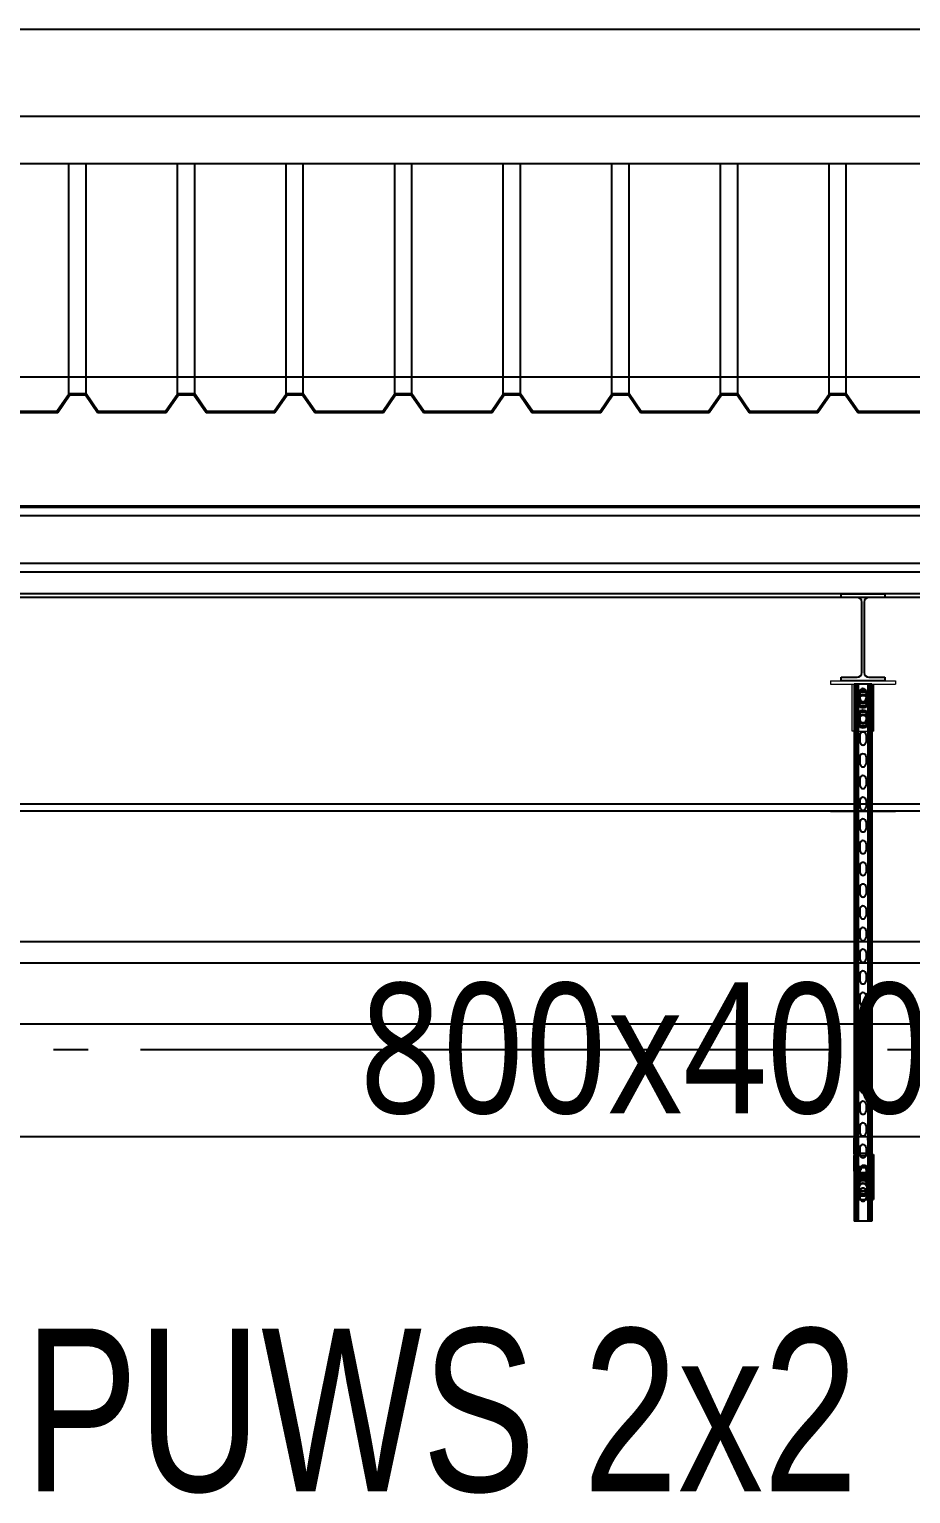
# Model space of a CAD drawing. Header units: millimetres. Extents: x 0 to 268175, y 0 to 74250.
# Drawn here: x 51766 to 53795, y 51677 to 55048 of the extents above; entities that cross this region are included whole.
import ezdxf
from ezdxf.enums import TextEntityAlignment as Align

# ---------------------------------------------------------------- set-up
doc = ezdxf.new("R2010")
doc.units = ezdxf.units.MM
doc.header["$LTSCALE"] = 200
for name, pattern in [('CEN-GAUN', [32.2, 30, -1, 0.2, -1]), ('CEN6', [12, 10, -0.75, 0.5, -0.75]), ('phl_thick', [0])]:
    doc.linetypes.add(name, pattern=pattern)
for name, color, linetype in [('1 CEN', 15, 'CEN-GAUN'), ('1 OA', 4, 'Continuous'), ('@@P3_P4 환상망 SUPPORT', 143, 'Continuous'), ('BA', 9, 'Continuous'), ('PIPE RACK', 6, 'Continuous')]:
    doc.layers.add(name, color=color, linetype=linetype)
doc.styles.add('SUNJIN', font='malgun.ttf')
doc.styles.add('돋움체', font='gulim.ttc')

# ---------------------------------------------------------------- blocks, each defined once
blk = doc.blocks.new('*U4266')
at = {"layer": '@@P3_P4 환상망 SUPPORT', "linetype": 'phl_thick'}
for p, q in [((-20.5, 0), (-20.5, 1236)), ((-15.6, 0), (-15.6, 1236)), ((-15.1, 0), (-15.1, 1236)), ((-11, 0), (-11, 1236)), ((11, 0), (11, 1236)), ((15.1, 0), (15.1, 1236)), ((15.6, 0), (15.6, 1236)), ((20.5, 0), (20.5, 1236)), ((-7, 1167), (-7, 1183)), ((7, 1167), (7, 1183)), ((-7, 1117), (-7, 1133)), ((7, 1117), (7, 1133)), ((-7, 1067), (-7, 1083)), ((7, 1067), (7, 1083)), ((-7, 1017), (-7, 1033)), ((7, 1017), (7, 1033)), ((-7, 967), (-7, 983)), ((7, 967), (7, 983)), ((-7, 917), (-7, 933)), ((7, 917), (7, 933)), ((-7, 867), (-7, 883)), ((7, 867), (7, 883)), ((-7, 817), (-7, 833)), ((7, 817), (7, 833)), ((-7, 767), (-7, 783)), ((7, 767), (7, 783)), ((-7, 717), (-7, 733)), ((7, 717), (7, 733)), ((-7, 667), (-7, 683)), ((7, 667), (7, 683)), ((-7, 617), (-7, 633)), ((7, 617), (7, 633)), ((-7, 567), (-7, 583)), ((7, 567), (7, 583)), ((-7, 517), (-7, 533)), ((7, 517), (7, 533)), ((-7, 467), (-7, 483)), ((7, 467), (7, 483)), ((-7, 417), (-7, 433)), ((7, 417), (7, 433)), ((-7, 367), (-7, 383)), ((7, 367), (7, 383)), ((-7, 317), (-7, 333)), ((7, 317), (7, 333)), ((-7, 267), (-7, 283)), ((7, 267), (7, 283)), ((-7, 217), (-7, 233)), ((7, 217), (7, 233)), ((-7, 167), (-7, 183)), ((7, 167), (7, 183)), ((-7, 117), (-7, 133)), ((7, 117), (7, 133)), ((-7, 67), (-7, 83)), ((7, 67), (7, 83)), ((-7, 17), (-7, 33)), ((7, 17), (7, 33))]:
    blk.add_line(p, q, dxfattribs=at)
at = {"layer": '@@P3_P4 환상망 SUPPORT', "linetype": 'Continuous'}
for p, q in [((-20.5, 1236), (20.5, 1236)), ((-20.5, 0), (20.5, 0))]:
    blk.add_line(p, q, dxfattribs=at)
at = {"layer": '@@P3_P4 환상망 SUPPORT', "linetype": 'phl_thick'}
for centre, start, end in [((0, 1183), 0.0003, 180.0003), ((0, 1167), 180.0003, 0.0003), ((0, 1133), 0.0003, 180.0003), ((0, 1117), 180.0003, 0.0003), ((0, 1083), 0.0003, 180.0003), ((0, 1067), 180.0003, 0.0003), ((0, 1033), 0.0003, 180.0003), ((0, 1017), 180.0003, 0.0003), ((0, 983), 0.0003, 180.0003), ((0, 967), 180.0003, 0.0003), ((0, 933), 0.0003, 180.0003), ((0, 917), 180.0003, 0.0003), ((0, 883), 0.0003, 180.0003), ((0, 867), 180.0003, 0.0003), ((0, 833), 0.0003, 180.0003), ((0, 817), 180.0003, 0.0003), ((0, 783), 0.0003, 180.0003), ((0, 767), 180.0003, 0.0003), ((0, 733), 0.0003, 180.0003), ((0, 717), 180.0003, 0.0003), ((0, 683), 0.0003, 180.0003), ((0, 667), 180.0003, 0.0003), ((0, 633), 0.0003, 180.0003), ((0, 617), 180.0003, 0.0003), ((0, 583), 0.0003, 180.0003), ((0, 567), 180.0003, 0.0003), ((0, 533), 0.0003, 180.0003), ((0, 517), 180.0003, 0.0003), ((0, 483), 0.0003, 180.0003), ((0, 467), 180.0003, 0.0003), ((0, 433), 0.0003, 180.0003), ((0, 417), 180.0003, 0.0003), ((0, 383), 0.0003, 180.0003), ((0, 367), 180.0003, 0.0003), ((0, 333), 0.0003, 180.0003), ((0, 317), 180.0003, 0.0003), ((0, 283), 0.0003, 180.0003), ((0, 267), 180.0003, 0.0003), ((0, 233), 0.0003, 180.0003), ((0, 217), 180.0003, 0.0003), ((0, 183), 0.0003, 180.0003), ((0, 167), 180.0003, 0.0003), ((0, 133), 0.0003, 180.0003), ((0, 117), 180.0003, 0.0003), ((0, 83), 0.0003, 180.0003), ((0, 67), 180.0003, 0.0003), ((0, 33), 0.0003, 180.0003), ((0, 17), 180.0003, 0.0003)]:
    blk.add_arc(centre, 7, start, end, dxfattribs=at)
blk = doc.blocks.new('A$C1199bcb0')
at = {"layer": '@@P3_P4 환상망 SUPPORT', "color": 2, "linetype": 'phl_thick'}
for p, q in [((-18, 6), (-17.99649, 6.117777)), ((-18, -6), (-18, 6)), ((-17.99649, 6.117777), (-17.986084, 6.235472)), ((-17.986084, 6.235472), (-17.968693, 6.352408)), ((-17.968693, 6.352408), (-17.944448, 6.467915)), ((-17.944448, 6.467915), (-17.913618, 6.581325)), ((-17.913618, 6.581325), (-17.876478, 6.691977)), ((-17.876478, 6.691977), (-17.832987, 6.800099)), ((-17.832987, 6.800099), (-17.782843, 6.90625)), ((-17.782843, 6.90625), (-17.726339, 7.009788)), ((-17.726339, 7.009788), (-17.663683, 7.110023)), ((-17.663683, 7.110023), (-17.595186, 7.206336)), ((-17.595186, 7.206336), (-17.521322, 7.298238)), ((-17.521322, 7.298238), (-17.442581, 7.385253)), ((-17.442581, 7.385253), (-17.359451, 7.466933)), ((-17.359451, 7.466933), (-17.272411, 7.54299)), ((-17.272411, 7.54299), (-17.182116, 7.613221)), ((-17.182116, 7.613221), (-17.089214, 7.677382)), ((-17.089214, 7.677382), (-16.99437, 7.735268)), ((-16.99437, 7.735268), (-16.898317, 7.78686)), ((-16.898317, 7.78686), (-16.801819, 7.832213)), ((-16.801819, 7.832213), (-16.705605, 7.871396)), ((-16.705605, 7.871396), (-16.608332, 7.905217)), ((-16.608332, 7.905217), (-16.509245, 7.934047)), ((-16.509245, 7.934047), (-16.408728, 7.957771)), ((-16.408728, 7.957771), (-16.307163, 7.976272)), ((-16.307163, 7.976272), (-16.204935, 7.989459)), ((-16.204935, 7.989459), (-16.102423, 7.997347)), ((-16.102423, 7.997347), (-16, 8)), ((-16, 8), (-14.439052, 8)), ((-14.439049, 8.000031), (-14.231407, 8.004602)), ((-14.231407, 8.004602), (-14.024026, 8.018427)), ((-14.024026, 8.018427), (-13.817566, 8.041426)), ((-13.817566, 8.041426), (-13.612699, 8.073442)), ((-13.612699, 8.073442), (-13.410096, 8.114311)), ((-13.410096, 8.114311), (-13.208317, 8.164452)), ((-13.208317, 8.164452), (-13.002339, 8.225616)), ((-13.002339, 8.225616), (-12.793396, 8.298335)), ((-12.793396, 8.298335), (-12.583125, 8.383024)), ((-12.583125, 8.383024), (-12.373108, 8.479752)), ((-12.373108, 8.479752), (-12.202334, 8.568009)), ((-12.202334, 8.568009), (-12.032001, 8.66519)), ((-12.032001, 8.66519), (-11.862731, 8.771353)), ((-11.862731, 8.771353), (-11.69539, 8.886751)), ((-11.69539, 8.886751), (-11.530483, 9.011345)), ((-11.530483, 9.011345), (-11.36902, 9.14507)), ((-11.36902, 9.14507), (-11.212824, 9.286802)), ((-11.212824, 9.286802), (-11.06258, 9.43597)), ((-11.06258, 9.43597), (-10.918729, 9.592018)), ((-10.918729, 9.592018), (-10.782094, 9.754732)), ((-10.782094, 9.754732), (-10.652928, 9.923378)), ((-10.652928, 9.923378), (-10.532238, 10.096755)), ((-10.532238, 10.096755), (-10.420465, 10.273729)), ((-10.420465, 10.273729), (-10.317712, 10.453605)), ((-10.317712, 10.453605), (-10.224151, 10.635519)), ((-10.224151, 10.635519), (-10.14017, 10.817799)), ((-10.14017, 10.817799), (-10.065554, 10.999621)), ((-10.065554, 10.999621), (-10, 11.18034)), ((-10, 11.18034), (-7.5, 18.540497)), ((-8.5, -4.129467), (-8.5, 4.129467)), ((-7.862192, 17.474161), (-8, 17.5)), ((-8, 17.068443), (-8, 17.5)), ((-7.826223, 5.296482), (-7.478477, 5.497254)), ((-7.478477, 5.497254), (-7.13805, 5.6938)), ((-7.13805, 5.6938), (-6.803941, 5.886698)), ((-6.803941, 5.886698), (-6.475198, 6.076497)), ((-6.475198, 6.076497), (-6.150906, 6.263728)), ((-6.150906, 6.263728), (-5.830178, 6.4489)), ((-5.830178, 6.4489), (-5.512148, 6.632514)), ((-5.512148, 6.632514), (-4.880781, 6.997035)), ((-4.880781, 6.997035), (-4.565745, 7.17892)), ((-4.565745, 7.17892), (-4.25, 7.361216)), ((-4.25, 7.361216), (-3.934255, 7.543511)), ((-3.934255, 7.543511), (-3.619219, 7.725397)), ((-3.619219, 7.725397), (-3.304035, 7.907369)), ((-3.304035, 7.907369), (-2.987851, 8.089918)), ((-2.987851, 8.089918), (-2.669822, 8.273532)), ((-2.669822, 8.273532), (-2.349094, 8.458704)), ((-2.349094, 8.458704), (-2.024802, 8.645934)), ((-2.024802, 8.645934), (-1.696059, 8.835734)), ((-1.696059, 8.835734), (-1.361951, 9.028632)), ((-1.361951, 9.028632), (-1.021523, 9.225178)), ((-1.021523, 9.225178), (-0.673776, 9.425949)), ((1.09777, 9.181157), (0.673776, 9.425949)), ((1.511166, 8.942483), (1.09777, 9.181157)), ((1.91576, 8.70889), (1.511166, 8.942483)), ((2.313254, 8.479397), (1.91576, 8.70889)), ((2.705276, 8.253062), (2.313254, 8.479397)), ((3.093409, 8.028974), (2.705276, 8.253062)), ((3.479206, 7.806234), (3.093409, 8.028974)), ((3.864216, 7.583949), (3.479206, 7.806234)), ((4.597267, 7.160721), (3.864216, 7.583949)), ((4.943779, 6.960663), (4.597267, 7.160721)), ((5.290677, 6.760381), (4.943779, 6.960663)), ((5.639091, 6.559224), (5.290677, 6.760381)), ((5.990151, 6.356539), (5.639091, 6.559224)), ((6.344997, 6.151669), (5.990151, 6.356539)), ((6.704797, 5.943938), (6.344997, 6.151669)), ((7.444122, 5.517089), (6.704797, 5.943938)), ((7.826223, 5.296482), (7.444122, 5.517089)), ((10, 11.18034), (7.5, 18.540497)), ((8.5, -4.129467), (8.5, 4.129467)), ((10.0619, 11.00917), (10, 11.18034)), ((10.131785, 10.837331), (10.0619, 11.00917)), ((10.20982, 10.665387), (10.131785, 10.837331)), ((10.296167, 10.493907), (10.20982, 10.665387)), ((10.390993, 10.323456), (10.296167, 10.493907)), ((10.494428, 10.154656), (10.390993, 10.323456)), ((10.605843, 9.989169), (10.494428, 10.154656)), ((10.724691, 9.827928), (10.605843, 9.989169)), ((10.850639, 9.671434), (10.724691, 9.827928)), ((10.983347, 9.520192), (10.850639, 9.671434)), ((11.122479, 9.374703), (10.983347, 9.520192)), ((11.26755, 9.235579), (11.122479, 9.374703)), ((11.417344, 9.103769), (11.26755, 9.235579)), ((11.571177, 8.979536), (11.417344, 9.103769)), ((11.728471, 8.863041), (11.571177, 8.979536)), ((11.888385, 8.754602), (11.728471, 8.863041)), ((12.049542, 8.654679), (11.888385, 8.754602)), ((12.211309, 8.563124), (12.049542, 8.654679)), ((12.373108, 8.479752), (12.211309, 8.563124)), ((12.583125, 8.383024), (12.373118, 8.4798)), ((12.793396, 8.298335), (12.583125, 8.383024)), ((13.002339, 8.225616), (12.793396, 8.298335)), ((13.208317, 8.164452), (13.002339, 8.225616)), ((13.410096, 8.114311), (13.208317, 8.164452)), ((13.612699, 8.073442), (13.410096, 8.114311)), ((13.817566, 8.041426), (13.612699, 8.073442)), ((14.024026, 8.018427), (13.817566, 8.041426)), ((14.231407, 8.004602), (14.024026, 8.018427)), ((14.439052, 8), (14.231407, 8.004602)), ((14.439052, 8), (14.690674, 8)), ((14.690674, 8), (14.945595, 8)), ((14.945595, 8), (15.203898, 8)), ((15.203898, 8), (15.465673, 8)), ((15.465673, 8), (15.731009, 8)), ((15.731009, 8), (16, 8)), ((16.102423, 7.997347), (16, 8)), ((16.204935, 7.989459), (16.102423, 7.997347)), ((16.307163, 7.976272), (16.204935, 7.989459)), ((16.408728, 7.957771), (16.307163, 7.976272)), ((16.509245, 7.934047), (16.408728, 7.957771)), ((16.608332, 7.905217), (16.509245, 7.934047)), ((16.705605, 7.871395), (16.608332, 7.905217)), ((16.801819, 7.832213), (16.705605, 7.871395)), ((16.898317, 7.78686), (16.801819, 7.832213)), ((16.99437, 7.735268), (16.898317, 7.78686)), ((17.089214, 7.677382), (16.99437, 7.735268)), ((17.182116, 7.613221), (17.089214, 7.677382)), ((17.272411, 7.54299), (17.182116, 7.613221)), ((17.359451, 7.466933), (17.272411, 7.54299)), ((17.442581, 7.385253), (17.359451, 7.466933)), ((17.521322, 7.298238), (17.442581, 7.385253)), ((17.595186, 7.206336), (17.521322, 7.298238)), ((17.663683, 7.110023), (17.595186, 7.206336)), ((17.726339, 7.009788), (17.663683, 7.110023)), ((17.782843, 6.90625), (17.726339, 7.009788)), ((17.832987, 6.800099), (17.782843, 6.90625)), ((17.876478, 6.691977), (17.832987, 6.800099)), ((17.913618, 6.581325), (17.876478, 6.691977)), ((17.944448, 6.467915), (17.913618, 6.581325)), ((17.968693, 6.352408), (17.944448, 6.467915)), ((17.986084, 6.235472), (17.968693, 6.352408)), ((17.99649, 6.117777), (17.986084, 6.235472)), ((18, 6), (17.99649, 6.117777)), ((18, -6), (18, 6)), ((-17.99649, -6.117777), (-18, -6)), ((-17.986084, -6.235472), (-17.99649, -6.117777)), ((-17.968693, -6.352408), (-17.986084, -6.235472)), ((-17.944448, -6.467915), (-17.968693, -6.352408)), ((-17.913618, -6.581325), (-17.944448, -6.467915)), ((-17.876478, -6.691977), (-17.913618, -6.581325)), ((-17.832987, -6.800099), (-17.876478, -6.691977)), ((-17.782843, -6.90625), (-17.832987, -6.800099)), ((-17.726339, -7.009788), (-17.782843, -6.90625)), ((-17.663683, -7.110023), (-17.726339, -7.009788)), ((-17.595186, -7.206336), (-17.663683, -7.110023)), ((-17.521322, -7.298238), (-17.595186, -7.206336)), ((-17.442581, -7.385253), (-17.521322, -7.298238)), ((-17.359451, -7.466933), (-17.442581, -7.385253)), ((-17.272411, -7.54299), (-17.359451, -7.466933)), ((-17.182116, -7.613221), (-17.272411, -7.54299)), ((-17.089214, -7.677382), (-17.182116, -7.613221)), ((-16.99437, -7.735268), (-17.089214, -7.677382)), ((-16.898317, -7.78686), (-16.99437, -7.735268)), ((-16.801819, -7.832213), (-16.898317, -7.78686)), ((-16.705605, -7.871395), (-16.801819, -7.832213)), ((-16.608332, -7.905217), (-16.705605, -7.871395)), ((-16.509245, -7.934047), (-16.608332, -7.905217)), ((-16.408728, -7.957771), (-16.509245, -7.934047)), ((-16.307163, -7.976272), (-16.408728, -7.957771)), ((-16.204935, -7.989459), (-16.307163, -7.976272)), ((-16.102423, -7.997347), (-16.204935, -7.989459)), ((-16, -8), (-16.102423, -7.997347)), ((-16, -8), (-14.439052, -8)), ((-14.231407, -8.004602), (-14.439052, -8)), ((-14.024026, -8.018427), (-14.231407, -8.004602)), ((-13.817566, -8.041426), (-14.024026, -8.018427)), ((-13.612699, -8.073442), (-13.817566, -8.041426)), ((-13.410096, -8.114311), (-13.612699, -8.073442)), ((-13.208317, -8.164452), (-13.410096, -8.114311)), ((-13.002339, -8.225616), (-13.208317, -8.164452)), ((-12.793396, -8.298335), (-13.002339, -8.225616)), ((-12.583125, -8.383024), (-12.793396, -8.298335)), ((-12.373118, -8.4798), (-12.583125, -8.383024)), ((-12.202317, -8.567993), (-12.373108, -8.479752)), ((-12.031596, -8.665364), (-12.202317, -8.567993)), ((-11.861625, -8.77208), (-12.031596, -8.665364)), ((-11.693248, -8.888251), (-11.861625, -8.77208)), ((-11.528074, -9.013275), (-11.693248, -8.888251)), ((-11.366937, -9.146872), (-11.528074, -9.013275)), ((-11.210513, -9.288848), (-11.366937, -9.146872)), ((-11.059873, -9.438622), (-11.210513, -9.288848)), ((-10.916073, -9.595039), (-11.059873, -9.438622)), ((-10.779813, -9.757758), (-10.916073, -9.595039)), ((-10.651197, -9.925931), (-10.779813, -9.757758)), ((-10.530719, -10.099052), (-10.651197, -9.925931)), ((-10.41886, -10.276366), (-10.530719, -10.099052)), ((-10.316502, -10.45592), (-10.41886, -10.276366)), ((-10.223629, -10.63676), (-10.316502, -10.45592)), ((-10.140051, -10.81822), (-10.223629, -10.63676)), ((-10.065572, -10.999636), (-10.140051, -10.81822)), ((-10, -11.18034), (-10.065572, -10.999636)), ((-7.5, -18.540497), (-10, -11.18034)), ((-7.444122, -5.517089), (-7.826223, -5.296482)), ((-6.704797, -5.943938), (-7.444122, -5.517089)), ((-6.344997, -6.151669), (-6.704797, -5.943938)), ((-5.990151, -6.356539), (-6.344997, -6.151669)), ((-5.639091, -6.559224), (-5.990151, -6.356539)), ((-5.290677, -6.760381), (-5.639091, -6.559224)), ((-4.943779, -6.960663), (-5.290677, -6.760381)), ((-4.597267, -7.160721), (-4.943779, -6.960663)), ((-4.25, -7.361216), (-4.597267, -7.160721)), ((-3.864216, -7.583949), (-4.25, -7.361216)), ((-3.479206, -7.806234), (-3.864216, -7.583949)), ((-3.093409, -8.028974), (-3.479206, -7.806234)), ((-2.705276, -8.253062), (-3.093409, -8.028974)), ((-2.313254, -8.479397), (-2.705276, -8.253062)), ((-1.91576, -8.70889), (-2.313254, -8.479397)), ((-1.511166, -8.942483), (-1.91576, -8.70889)), ((-1.09777, -9.181157), (-1.511166, -8.942483)), ((-0.673776, -9.425949), (-1.09777, -9.181157)), ((0.673776, -9.425949), (1.09777, -9.181157)), ((1.09777, -9.181157), (1.511166, -8.942483)), ((1.511166, -8.942483), (1.91576, -8.70889)), ((1.91576, -8.70889), (2.313254, -8.479397)), ((2.313254, -8.479397), (2.705276, -8.253062)), ((2.705276, -8.253062), (3.093409, -8.028974)), ((3.093409, -8.028974), (3.479206, -7.806234)), ((3.479206, -7.806234), (3.864216, -7.583949)), ((3.864216, -7.583949), (4.25, -7.361216)), ((4.25, -7.361216), (4.597267, -7.160721)), ((4.597267, -7.160721), (4.943779, -6.960663)), ((4.943779, -6.960663), (5.290677, -6.760381)), ((5.290677, -6.760381), (5.639091, -6.559224)), ((5.639091, -6.559224), (5.990151, -6.356539)), ((5.990151, -6.356539), (6.344997, -6.151669)), ((6.344997, -6.151669), (6.704797, -5.943938)), ((6.704797, -5.943938), (7.070754, -5.732653)), ((7.070754, -5.732653), (7.444122, -5.517089)), ((7.444122, -5.517089), (7.826223, -5.296482)), ((7.5, -18.540497), (10, -11.18034)), ((8, -17.5), (7.862205, -17.474163)), ((8, -17.5), (8, -17.068485)), ((10, -11.18034), (10.079742, -10.963325)), ((10.079742, -10.963325), (10.172623, -10.744906)), ((10.172623, -10.744906), (10.279159, -10.526212)), ((10.279159, -10.526212), (10.399189, -10.309495)), ((10.399189, -10.309495), (10.532238, -10.096755)), ((10.532238, -10.096755), (10.678125, -9.889198)), ((10.678125, -9.889198), (10.835908, -9.688932)), ((10.835908, -9.688932), (11.004268, -9.497615)), ((11.004268, -9.497615), (11.182281, -9.316057)), ((11.182281, -9.316057), (11.36902, -9.14507)), ((11.36902, -9.14507), (11.563231, -8.985682)), ((11.563231, -8.985682), (11.762086, -8.839511)), ((11.762086, -8.839511), (11.96414, -8.706587)), ((11.96414, -8.706587), (12.168209, -8.586729)), ((12.168209, -8.586729), (12.373108, -8.479752)), ((12.373108, -8.479752), (12.583125, -8.383024)), ((12.583125, -8.383024), (12.793396, -8.298335)), ((12.793396, -8.298335), (13.002339, -8.225616)), ((13.002339, -8.225616), (13.208317, -8.164452)), ((13.208317, -8.164452), (13.410096, -8.114311)), ((13.410096, -8.114311), (13.612699, -8.073442)), ((13.612699, -8.073442), (13.817566, -8.041426)), ((13.817566, -8.041426), (14.024026, -8.018427)), ((14.024026, -8.018427), (14.231407, -8.004602)), ((14.231407, -8.004602), (14.439052, -8)), ((14.439052, -8), (14.690674, -8)), ((14.690674, -8), (14.945595, -8)), ((14.945595, -8), (15.203898, -8)), ((15.203898, -8), (15.465673, -8)), ((15.465673, -8), (15.731009, -8)), ((15.731009, -8), (16, -8)), ((16, -8), (16.102423, -7.997347)), ((16.102423, -7.997347), (16.204935, -7.989459)), ((16.204935, -7.989459), (16.307163, -7.976272)), ((16.307163, -7.976272), (16.408728, -7.957771)), ((16.408728, -7.957771), (16.509245, -7.934047)), ((16.509245, -7.934047), (16.608332, -7.905217)), ((16.608332, -7.905217), (16.705605, -7.871396)), ((16.705605, -7.871396), (16.801819, -7.832213)), ((16.801819, -7.832213), (16.898317, -7.78686)), ((16.898317, -7.78686), (16.99437, -7.735268)), ((16.99437, -7.735268), (17.089214, -7.677382)), ((17.089214, -7.677382), (17.182116, -7.613221)), ((17.182116, -7.613221), (17.272411, -7.54299)), ((17.272411, -7.54299), (17.359451, -7.466933)), ((17.359451, -7.466933), (17.442581, -7.385253)), ((17.442581, -7.385253), (17.521322, -7.298238)), ((17.521322, -7.298238), (17.595186, -7.206336)), ((17.595186, -7.206336), (17.663683, -7.110023)), ((17.663683, -7.110023), (17.726339, -7.009788)), ((17.726339, -7.009788), (17.782843, -6.90625)), ((17.782843, -6.90625), (17.832987, -6.800099)), ((17.832987, -6.800099), (17.876478, -6.691977)), ((17.876478, -6.691977), (17.913618, -6.581325)), ((17.913618, -6.581325), (17.944448, -6.467915)), ((17.944448, -6.467915), (17.968693, -6.352408)), ((17.968693, -6.352408), (17.986084, -6.235472)), ((17.986084, -6.235472), (17.99649, -6.117777)), ((17.99649, -6.117777), (18, -6))]:
    blk.add_line(p, q, dxfattribs=at)
for radius in [10.3, 8.5]:
    blk.add_circle((0, 0), radius, dxfattribs=at)
for radius, start, end in [(15, 145.575707658, 214.424292384), (15, 48.189685111, 131.810314902), (9.45, 145.911393746, 154.088606254), (20, 67.975687163, 112.024312837), (9.45, 85.911393747, 94.088606253), (9.45, 25.911393746, 34.088606254), (15, 0, 34.424292384), (15, 325.575707658, 0), (15, 228.189685098, 311.810314889), (9.45, 205.911393746, 214.088606254), (20, 247.975687163, 292.024312837), (9.45, 265.911393747, 274.088606253), (9.45, 325.911393746, 334.088606254)]:
    blk.add_arc((0, 0), radius, start, end, dxfattribs=at)
blk = doc.blocks.new('A$Cbeba9721')
at = {"layer": '@@P3_P4 환상망 SUPPORT', "color": 5, "linetype": 'Continuous', "lineweight": 0}
for p, q in [((-75, 0), (75, 0)), ((-75, 0), (-75, -8)), ((75, 0), (75, -8)), ((-75, -8), (75, -8)), ((-25, -116), (-25, -8)), ((-8.2, -25), (-8.2, -35.3)), ((7.2, -24), (-7.2, -24)), ((8.2, -35.3), (8.2, -25)), ((25, -116), (25, -8)), ((-8.2, -48.7), (-8.2, -59)), ((-7.2, -60), (7.2, -60)), ((8.2, -59), (8.2, -48.7)), ((-8.2, -71), (-8.2, -81.3)), ((-8.2, -94.7), (-8.2, -105)), ((7.2, -70), (-7.2, -70)), ((8.2, -81.3), (8.2, -71)), ((8.2, -105), (8.2, -94.7)), ((-17, -116), (-25, -116)), ((-17, -116), (17, -116)), ((-7.2, -106), (7.2, -106)), ((25, -116), (17, -116))]:
    blk.add_line(p, q, dxfattribs=at)
for centre, radius, start, end in [((-7.2, -25), 1, 90, 180), ((7.2, -25), 1, 0, 90), ((0, -42), 10.7, 140.7731, 219.2269), ((-7.2, -59), 1, 180, 270), ((7.2, -59), 1, 270, 0), ((0, -42), 10.7, 320.7731, 39.2269), ((0, -88), 10.7, 140.7731, 219.2269), ((-7.2, -71), 1, 90, 180), ((7.2, -71), 1, 0, 90), ((0, -88), 10.7, 320.7731, 39.2269), ((-7.2, -105), 1, 180, 270), ((7.2, -105), 1, 270, 0)]:
    blk.add_arc(centre, radius, start, end, dxfattribs=at)
at = {"layer": '@@P3_P4 환상망 SUPPORT', "color": 2}
for p in [(0, -42), (0, -88)]:
    blk.add_blockref('A$C1199bcb0', p, dxfattribs=at)
blk = doc.blocks.new('A$C5ad7675c')
at = {"layer": '@@P3_P4 환상망 SUPPORT', "color": 1, "linetype": 'phl_thick'}
for p, q in [((-20.5, 31.329156), (-20.5, 36.1)), ((-18, 4.099998), (-18, 36.1)), ((-15.6, 41), (-15.1, 41)), ((-15.6, 38.5), (-15.1, 38.5)), ((-13.5, 33.5), (-13.5, 36.9)), ((-11, 33.5), (-11, 36.9)), ((11, 33.5), (11, 36.9)), ((13.5, 33.5), (13.5, 36.9)), ((15.1, 41), (15.6, 41)), ((15.1, 38.5), (15.6, 38.5)), ((18, 4.099998), (18, 36.1)), ((20.5, 31.329156), (20.5, 36.1)), ((-20.5, 4.099998), (-20.5, 29.670844)), ((-16.4, 2.5), (16.4, 2.5)), ((-13.5, 33.5), (-11, 33.5)), ((11, 33.5), (13.5, 33.5)), ((20.5, 4.099998), (20.5, 29.670844)), ((-20.5, -29.670845), (-20.5, -4.099998)), ((-20.5, -36.099998), (-20.5, -31.329155)), ((-18, -36.099998), (-18, -4.099998)), ((-16.4, -2.5), (16.4, -2.5)), ((-13.5, -33.5), (-11, -33.5)), ((-13.5, -36.900002), (-13.5, -33.5)), ((-11, -36.900002), (-11, -33.5)), ((11, -33.5), (13.5, -33.5)), ((11, -36.900002), (11, -33.5)), ((13.5, -36.900002), (13.5, -33.5)), ((18, -36.099998), (18, -4.099998)), ((20.5, -29.670845), (20.5, -4.099998)), ((20.5, -36.099998), (20.5, -31.329155)), ((-15.6, -38.5), (-15.1, -38.5)), ((-15.6, -41), (-15.1, -41)), ((15.1, -38.5), (15.6, -38.5)), ((15.1, -41), (15.6, -41))]:
    blk.add_line(p, q, dxfattribs=at)
for centre, radius, start, end in [((-15.6, 36.1), 4.9, 89.999999912, 180), ((-15.6, 36.1), 2.4, 90.000009503, 180), ((-15.1, 36.9), 4.1, 0, 89.999999863), ((-15.1, 36.9), 1.6, 0, 90.000013671), ((15.1, 36.9), 4.1, 90.000000137, 180), ((15.1, 36.9), 1.6, 89.999986329, 180), ((15.6, 36.1), 4.9, 0, 90.000000087), ((15.6, 36.1), 2.4, 0, 89.999990497), ((-19.25, 31.329156), 1.250001, 180, 213.557307364), ((-19.25, 29.670844), 1.25, 146.442689657, 180), ((-16.4, 4.1), 4.1, 180, 270.000005194), ((-16.4, -4.1), 4.1, 89.999994806, 180), ((-20.5, 30.5), 0.25, 326.44268655, 33.55731345), ((-16.4, 4.1), 1.6, 180, 270.000013671), ((16.4, 4.1), 1.6, 269.999986329, 0), ((16.4, 4.1), 4.1, 269.999994806, 0), ((16.4, -4.1), 4.1, 0, 90.000005194), ((20.5, 30.5), 0.25, 146.44268655, 213.55731345), ((19.25, 31.329156), 1.25, 326.442689657, 0), ((19.25, 29.670844), 1.250001, 0, 33.557307364), ((-19.25, -29.670844), 1.250001, 180.000058006, 213.55738022), ((-19.25, -31.329156), 1.25, 146.442616801, 180), ((-20.5, -30.5), 0.25, 326.443050827, 33.556949173), ((-16.4, -4.1), 1.6, 89.999986329, 180), ((16.4, -4.1), 1.6, 0, 90.000013671), ((20.5, -30.5), 0.25, 146.443050827, 213.556949173), ((19.25, -29.670844), 1.25, 326.442616801, 0), ((19.25, -31.329156), 1.250001, 0.000058006, 33.55738022), ((-15.6, -36.1), 4.9, 180, 269.999995627), ((-15.6, -36.1), 2.4, 180, 269.999990497), ((-15.1, -36.9), 1.6, 269.999986329, 0), ((-15.1, -36.9), 4.1, 269.999994806, 0), ((15.1, -36.9), 4.1, 180, 270.000005194), ((15.1, -36.9), 1.6, 180, 270.000013671), ((15.6, -36.1), 2.4, 270.000009503, 0), ((15.6, -36.1), 4.9, 270.000004373, 0)]:
    blk.add_arc(centre, radius, start, end, dxfattribs=at)
blk = doc.blocks.new('A$Cd080613a')
at = {"layer": '@@P3_P4 환상망 SUPPORT', "color": 2, "linetype": 'phl_thick'}
for p, q in [((-20, 4.434), (-18.540497, 4.434)), ((-20, 1.034), (-20, 4.434)), ((-20, 1.034), (-18.540497, 1.034)), ((-18.540497, 4.434), (-11.18034, 4.434)), ((-18.540497, 1.034), (-18.540497, 4.434)), ((-18.540497, 1.034), (-11.18034, 1.034)), ((-13.5, 0), (-13.5, 1.034)), ((-13.5, 0), (-8, 0)), ((-11.18034, 4.434), (-10.999621, 4.526016)), ((-11.18034, 1.034), (-11.18034, 4.434)), ((-11.18034, 1.034), (-8.008727, 1.034)), ((-10.999621, 4.526016), (-10.817799, 4.607405)), ((-10.817799, 4.607405), (-10.635521, 4.678167)), ((-10.635521, 4.678167), (-10.453605, 4.738253)), ((-10.5, -10.466), (-10.5, 0)), ((-10.453605, 4.738253), (-10.273729, 4.787376)), ((-10.309559, 6.434007), (10.309559, 6.434007)), ((-10.273729, 4.787376), (-10.096742, 4.825514)), ((-10.096742, 4.825514), (-9.923378, 4.852767)), ((-9.923378, 4.852767), (-9.754732, 4.869109)), ((-9.754732, 4.869109), (-9.592018, 4.874416)), ((-9.43597, 4.869011), (-9.592018, 4.874416)), ((-9.45, 12.285517), (-8.5, 12.834)), ((-9.45, 12.285517), (-9.425949, 12.285517)), ((-9.45, 6.434), (-9.45, 12.285517)), ((-9.286802, 4.852541), (-9.43597, 4.869011)), ((-9.425949, 12.285517), (-9.225178, 12.382765)), ((-9.425949, 6.434), (-9.425949, 12.285517)), ((-9.14507, 4.825103), (-9.286802, 4.852541)), ((-9.225178, 12.382765), (-9.028632, 12.46982)), ((-9.011345, 4.786714), (-9.14507, 4.825103)), ((-9.028632, 12.46982), (-8.835734, 12.547031)), ((-8.886751, 4.737605), (-9.011345, 4.786714)), ((-8.771402, 4.677806), (-8.886751, 4.737605)), ((-8.835734, 12.547031), (-8.645934, 12.614685)), ((-8.66519, 4.60729), (-8.771402, 4.677806)), ((-8.568009, 4.52603), (-8.66519, 4.60729)), ((-8.645934, 12.614685), (-8.458704, 12.673015)), ((-8.479752, 4.434), (-8.568009, 4.52603)), ((-8.5, 12.834), (8.5, 12.834)), ((-8.383024, 4.342905), (-8.479752, 4.434)), ((-8.479752, 4.434), (8.479752, 4.434)), ((-8.458704, 12.673015), (-8.273532, 12.722205)), ((-8.298335, 4.244727), (-8.383024, 4.342905)), ((-8.225616, 4.140826), (-8.298335, 4.244727)), ((-8.273532, 12.722205), (-8.089918, 12.762387)), ((-8.164452, 4.032743), (-8.225616, 4.140826)), ((-8.114311, 3.921798), (-8.164452, 4.032743)), ((-8.073442, 3.805669), (-8.114311, 3.921798)), ((-8.089918, 12.762387), (-7.907369, 12.793645)), ((-8.041426, 3.683749), (-8.073442, 3.805669)), ((-8.018427, 3.556566), (-8.041426, 3.683749)), ((-8.004602, 3.42465), (-8.018427, 3.556566)), ((-8.006255, 0.977988), (-8.008727, 1.034)), ((-8.004136, 0.924002), (-8.006255, 0.977988)), ((-8.000031, 3.288557), (-8.004602, 3.42465)), ((-8.002394, 0.872075), (-8.004136, 0.924002)), ((-8.001102, 0.822352), (-8.002394, 0.872075)), ((-8.000288, 0.774408), (-8.001102, 0.822352)), ((-8, 0.727727), (-8.000288, 0.774408)), ((-8, -0.157176), (-8, 3.288561)), ((-7.997347, 2.169936), (-8, 2.238707)), ((-7.989459, 2.102767), (-7.997347, 2.169936)), ((-7.976272, 2.037446), (-7.989459, 2.102767)), ((-7.957771, 1.974207), (-7.976272, 2.037446)), ((-7.934047, 1.913249), (-7.957771, 1.974207)), ((-7.905217, 1.854768), (-7.934047, 1.913249)), ((-7.907369, 12.793645), (-7.725397, 12.816016)), ((-7.871396, 1.798956), (-7.905217, 1.854768)), ((-7.832213, 1.745381), (-7.871396, 1.798956)), ((-7.78686, 1.693336), (-7.832213, 1.745381)), ((-7.735268, 1.643293), (-7.78686, 1.693336)), ((-7.677382, 1.595741), (-7.735268, 1.643293)), ((-7.725397, 12.816016), (-7.543511, 12.829488)), ((-7.613221, 1.551128), (-7.677382, 1.595741)), ((-7.54299, 1.509804), (-7.613221, 1.551128)), ((-7.543511, 12.829488), (-7.361216, 12.834)), ((-7.466933, 1.472099), (-7.54299, 1.509804)), ((-7.385253, 1.438355), (-7.466933, 1.472099)), ((-7.298238, 1.408783), (-7.385253, 1.438355)), ((-7.17892, 12.829488), (-7.361216, 12.834)), ((-7.206336, 1.383563), (-7.298238, 1.408783)), ((-7.110023, 1.362871), (-7.206336, 1.383563)), ((-6.997035, 12.816016), (-7.17892, 12.829488)), ((-7.009788, 1.34687), (-7.110023, 1.362871)), ((-6.90625, 1.335597), (-7.009788, 1.34687)), ((-6.815063, 12.793645), (-6.997035, 12.816016)), ((-6.800099, 1.329011), (-6.90625, 1.335597)), ((-6.632514, 12.762387), (-6.815063, 12.793645)), ((-6.691977, 1.327135), (-6.800099, 1.329011)), ((-6.691977, 1.327135), (-6.581325, 1.329907)), ((-6.4489, 12.722205), (-6.632514, 12.762387)), ((-6.581325, 1.329907), (-6.467915, 1.337363)), ((-6.467915, 1.337363), (-6.352408, 1.349526)), ((-6.263728, 12.673015), (-6.4489, 12.722205)), ((-6.352408, 1.349526), (-6.235472, 1.366419)), ((-6.076497, 12.614685), (-6.263728, 12.673015)), ((-6.235472, 1.366419), (-6.117777, 1.387979)), ((-6.117777, 1.387979), (-6, 1.414014)), ((-5.886698, 12.547031), (-6.076497, 12.614685)), ((-6, 1.414014), (-5.30323, 1.57262)), ((-6, -1.216), (-6, 1.414014)), ((-5.6938, 12.46982), (-5.886698, 12.547031)), ((-5.497254, 12.382765), (-5.6938, 12.46982)), ((-5.296482, 12.285517), (-5.497254, 12.382765)), ((-5.30323, 1.57262), (-4.617331, 1.711087)), ((-5.296482, 12.285517), (-4.129467, 12.285517)), ((-5.296482, 6.434), (-5.296482, 12.285517)), ((-4.617331, 1.711087), (-3.940787, 1.829986)), ((-4.129467, 12.285517), (-3.727924, 12.382765)), ((-4.129467, 6.434), (-4.129467, 12.285517)), ((-3.940787, 1.829986), (-3.272149, 1.929801)), ((-3.727924, 12.382765), (-3.334832, 12.46982)), ((-3.334832, 12.46982), (-2.949037, 12.547031)), ((-3.272149, 1.929801), (-2.610019, 2.010935)), ((-2.949037, 12.547031), (-2.569437, 12.614685)), ((-2.610019, 2.010935), (-1.953047, 2.07371)), ((-2.569437, 12.614685), (-2.194977, 12.673015)), ((-2.194977, 12.673015), (-1.824632, 12.722205)), ((-1.953047, 2.07371), (-1.299912, 2.118373)), ((-1.824632, 12.722205), (-1.457404, 12.762387)), ((-1.457404, 12.762387), (-1.092307, 12.793645)), ((-1.299912, 2.118373), (-0.649322, 2.145102)), ((-1.092307, 12.793645), (-0.728363, 12.816016)), ((-0.728363, 12.816016), (-0.364591, 12.829488)), ((-0.649322, 2.145102), (0, 2.154)), ((-0.364591, 12.829488), (0, 12.834)), ((0.364591, 12.829488), (0, 12.834)), ((0.649322, 2.145102), (0, 2.154)), ((0.728363, 12.816016), (0.364591, 12.829488)), ((1.299912, 2.118373), (0.649322, 2.145102)), ((1.092307, 12.793645), (0.728363, 12.816016)), ((1.457404, 12.762387), (1.092307, 12.793645)), ((1.953047, 2.07371), (1.299912, 2.118373)), ((1.824632, 12.722205), (1.457404, 12.762387)), ((2.194977, 12.673015), (1.824632, 12.722205)), ((2.610019, 2.010935), (1.953047, 2.07371)), ((2.569437, 12.614685), (2.194977, 12.673015)), ((2.949037, 12.547031), (2.569437, 12.614685)), ((3.272149, 1.929801), (2.610019, 2.010935)), ((3.334832, 12.46982), (2.949037, 12.547031)), ((3.940787, 1.829986), (3.272149, 1.929801)), ((3.727924, 12.382765), (3.334832, 12.46982)), ((4.129467, 12.285517), (3.727924, 12.382765)), ((4.617331, 1.711087), (3.940787, 1.829986)), ((4.129467, 12.285517), (5.296482, 12.285517)), ((4.129467, 6.434), (4.129467, 12.285517)), ((5.30323, 1.57262), (4.617331, 1.711087)), ((5.296482, 12.285517), (5.517089, 12.391922)), ((5.296482, 6.434), (5.296482, 12.285517)), ((6, 1.414014), (5.30323, 1.57262)), ((5.517089, 12.391922), (5.732653, 12.48604)), ((5.732653, 12.48604), (5.943938, 12.568319)), ((5.943938, 12.568319), (6.151669, 12.639125)), ((6.117777, 1.387979), (6, 1.414014)), ((6, -1.216), (6, 1.414014)), ((6.235472, 1.366419), (6.117777, 1.387979)), ((6.151669, 12.639125), (6.356539, 12.698744)), ((6.352408, 1.349526), (6.235472, 1.366419)), ((6.467915, 1.337363), (6.352408, 1.349526)), ((6.356539, 12.698744), (6.559224, 12.747389)), ((6.581325, 1.329907), (6.467915, 1.337363)), ((6.559224, 12.747389), (6.760381, 12.785202)), ((6.691977, 1.327135), (6.581325, 1.329907)), ((6.691977, 1.327135), (6.800099, 1.329011)), ((6.760381, 12.785202), (6.960663, 12.812253)), ((6.800099, 1.329011), (6.90625, 1.335597)), ((6.90625, 1.335597), (7.009788, 1.34687)), ((6.960663, 12.812253), (7.160721, 12.828542)), ((7.009788, 1.34687), (7.110023, 1.362871)), ((7.110023, 1.362871), (7.206336, 1.383563)), ((7.160721, 12.828542), (7.361216, 12.834)), ((7.206336, 1.383563), (7.298238, 1.408783)), ((7.298238, 1.408783), (7.385253, 1.438355)), ((7.583949, 12.827266), (7.361216, 12.834)), ((7.385253, 1.438355), (7.466933, 1.472099)), ((7.466933, 1.472099), (7.54299, 1.509804)), ((7.54299, 1.509804), (7.613221, 1.551128)), ((7.806234, 12.80717), (7.583949, 12.827266)), ((7.613221, 1.551128), (7.677382, 1.595741)), ((7.677382, 1.595741), (7.735268, 1.643293)), ((7.735268, 1.643293), (7.78686, 1.693336)), ((7.78686, 1.693336), (7.832213, 1.745381)), ((8.028974, 12.773795), (7.806234, 12.80717)), ((7.832213, 1.745381), (7.871395, 1.798957)), ((7.871395, 1.798957), (7.905217, 1.854768)), ((7.905217, 1.854768), (7.934047, 1.913249)), ((7.934047, 1.913249), (7.957771, 1.974207)), ((7.957771, 1.974207), (7.976272, 2.037446)), ((7.976272, 2.037446), (7.989459, 2.102767)), ((7.989459, 2.102767), (7.997347, 2.169936)), ((7.997347, 2.169936), (8, 2.238707)), ((8, 3.288561), (8.004602, 3.42465)), ((8, -0.157176), (8, 3.288561)), ((8, 0.727727), (8.000288, 0.774408)), ((8, 0), (13.5, 0)), ((8.000288, 0.774408), (8.001102, 0.822352)), ((8.001102, 0.822352), (8.002394, 0.872075)), ((8.002394, 0.872075), (8.004128, 0.923982)), ((8.004128, 0.923982), (8.006255, 0.977988)), ((8.004602, 3.42465), (8.018427, 3.556566)), ((8.006255, 0.977988), (8.008727, 1.034)), ((8.008727, 1.034), (20, 1.034)), ((8.018427, 3.556566), (8.041426, 3.683749)), ((8.253062, 12.727113), (8.028974, 12.773795)), ((8.041426, 3.683749), (8.073442, 3.805669)), ((8.073442, 3.805669), (8.114311, 3.921798)), ((8.114311, 3.921798), (8.164452, 4.032743)), ((8.164452, 4.032743), (8.225616, 4.140826)), ((8.225616, 4.140826), (8.298335, 4.244727)), ((8.479397, 12.666988), (8.253062, 12.727113)), ((8.298335, 4.244727), (8.383024, 4.342905)), ((8.383024, 4.342905), (8.4798, 4.433966)), ((8.70889, 12.593179), (8.479397, 12.666988)), ((8.479752, 4.434), (8.567993, 4.526015)), ((9.45, 12.285517), (8.5, 12.834)), ((8.567993, 4.526015), (8.665364, 4.607404)), ((8.665364, 4.607404), (8.772082, 4.678167)), ((8.942483, 12.505333), (8.70889, 12.593179)), ((8.772082, 4.678167), (8.888251, 4.738253)), ((8.888251, 4.738253), (9.013275, 4.787375)), ((9.181157, 12.402978), (8.942483, 12.505333)), ((9.013275, 4.787375), (9.146859, 4.825513)), ((9.146859, 4.825513), (9.288848, 4.852767)), ((9.425949, 12.285517), (9.181157, 12.402978)), ((9.288848, 4.852767), (9.438622, 4.869109)), ((9.425949, 12.285517), (9.45, 12.285517)), ((9.425949, 6.434), (9.425949, 12.285517)), ((9.438622, 4.869109), (9.595039, 4.874416)), ((9.45, 6.434), (9.45, 12.285517)), ((9.757758, 4.869011), (9.595039, 4.874416)), ((9.925931, 4.852541), (9.757758, 4.869011)), ((10.099052, 4.825103), (9.925931, 4.852541)), ((10.276366, 4.786714), (10.099052, 4.825103)), ((10.45592, 4.737606), (10.276366, 4.786714)), ((10.63676, 4.677807), (10.45592, 4.737606)), ((10.5, -10.466), (10.5, 0)), ((10.81822, 4.607291), (10.63676, 4.677807)), ((10.999636, 4.526031), (10.81822, 4.607291)), ((11.18034, 4.434), (10.999636, 4.526031)), ((11.18034, 4.434), (18.540497, 4.434)), ((11.18034, 1.034), (11.18034, 4.434)), ((13.5, 0), (13.5, 1.034)), ((18.540497, 4.434), (20, 4.434)), ((18.540497, 1.034), (18.540497, 4.434)), ((20, 1.034), (20, 4.434)), ((-17.5, -10.466), (-6.800735, -10.466)), ((-17.5, -18.466001), (-17.5, -10.466)), ((-17.5, -18.466001), (17.5, -18.466001)), ((-6.800735, -16.249999), (-6.800735, -10.466)), ((-6.800735, -16.249999), (6.800735, -16.249999)), ((-6, -1.216), (6, -1.216)), ((-5, -20.63), (-5, -18.466001)), ((-4.064, -21.565999), (-5, -20.63)), ((-5, -20.63), (5, -20.63)), ((-4.064, -21.565999), (4.064, -21.565999)), ((4.064, -21.565999), (5, -20.63)), ((5, -20.63), (5, -18.466001)), ((6.800735, -10.466), (17.5, -10.466)), ((6.800735, -16.249999), (6.800735, -10.466)), ((14.5, -18.466001), (14.5, -10.466)), ((17.5, -18.466001), (17.5, -10.466))]:
    blk.add_line(p, q, dxfattribs=at)
for centre, start, end in [((-10.309559, -0.066037), 90.000000636, 136.186859386), ((10.309559, -0.066037), 43.813140614, 89.999999364)]:
    blk.add_arc(centre, 6.500044, start, end, dxfattribs=at)
for centre, start_param, end_param in [((-6, -0.157176), 3.1415926536, 4.7123889763), ((6, -0.157176), 4.7123889844, 6.2831853072)]:
    blk.add_ellipse(centre, major_axis=(2, 0), ratio=0.529412, start_param=start_param, end_param=end_param, dxfattribs=at)
blk = doc.blocks.new('A$C9372a8f5')
at = {"layer": '@@P3_P4 환상망 SUPPORT', "color": 6, "linetype": 'phl_thick'}
for p, q in [((-41, 45), (4.999983, 45)), ((-41, 41), (-41, 45)), ((-41, 41), (4.999983, 41)), ((0, 0), (0, 40)), ((0, 39), (5, 39)), ((4, 39), (4, 40)), ((4.999983, 41), (4.999983, 45)), ((5, 45), (62, 45)), ((5, 0), (5, 45)), ((5, 41), (62, 41)), ((5, 40), (62, 40)), ((62, 0), (62, 45)), ((0, 0), (62, 0)), ((16, 28.5), (27.265017, 28.5)), ((16, 12), (16, 28.5)), ((16, 12), (27.265017, 12)), ((40.734982, 28.5), (52, 28.5)), ((40.734982, 12), (52, 12)), ((52, 12), (52, 28.5))]:
    blk.add_line(p, q, dxfattribs=at)
for centre, radius, start, end in [((-1, 40), 1, 0, 89.999999993), ((-1, 40), 5, 0, 11.537327247), ((34, 20.25), 10.65, 50.773119719, 129.226880281), ((34, 20.25), 10.65, 230.773119719, 309.226880281)]:
    blk.add_arc(centre, radius, start, end, dxfattribs=at)
at = {"layer": '@@P3_P4 환상망 SUPPORT', "color": 2, "linetype": 'Continuous', "xscale": -1, "rotation": 270}
blk.add_blockref('A$Cd080613a', (5, 22.5), dxfattribs=at)
at = {"layer": '@@P3_P4 환상망 SUPPORT', "color": 2, "rotation": 270}
blk.add_blockref('A$C1199bcb0', (34, 20.5), dxfattribs=at)

msp = doc.modelspace()

# ---------------------------------------------------------------- linework, layer by layer
at = {"layer": '1 CEN'}
for p, q in [((43528.6, 55048.2), (95215.3, 55048.2)), ((43528.6, 54248.2), (95215.3, 54248.2)), ((43528.6, 52948.2), (95215.3, 52948.2)), ((43528.6, 52758.4), (95215.3, 52758.4))]:
    msp.add_line(p, q, dxfattribs=at)
at = {"layer": '1 OA'}
for p, q in [((68981.7, 52898.2), (49220.8, 52898.2)), ((68981.7, 52498.2), (49220.8, 52498.2))]:
    msp.add_line(p, q, dxfattribs=at)
at = {"layer": '1 OA', "color": 1, "linetype": 'CEN6', "ltscale": 0.8}
msp.add_line((68981.7, 52698.2), (49220.8, 52698.2), dxfattribs=at)
at = {"layer": 'BA'}
for p, q in [((44220.2, 55048.2), (94320.2, 55048.2)), ((44830.2, 54848.2), (94244.4, 54848.2)), ((94235.2, 54738.2), (44785.2, 54738.2)), ((51857.2, 54209.2), (51857.2, 54738.2)), ((51896.8, 54209.2), (51896.8, 54738.2)), ((52107.2, 54209.2), (52107.2, 54738.2)), ((52146.8, 54209.2), (52146.8, 54738.2)), ((52357.2, 54209.2), (52357.2, 54738.2)), ((52396.8, 54209.2), (52396.8, 54738.2)), ((52607.2, 54209.2), (52607.2, 54738.2)), ((52646.8, 54209.2), (52646.8, 54738.2)), ((52857.2, 54209.2), (52857.2, 54738.2)), ((52896.8, 54209.2), (52896.8, 54738.2)), ((53107.2, 54209.2), (53107.2, 54738.2)), ((53146.8, 54209.2), (53146.8, 54738.2)), ((53357.2, 54209.2), (53357.2, 54738.2)), ((53396.8, 54209.2), (53396.8, 54738.2)), ((53607.2, 54209.2), (53607.2, 54738.2)), ((53646.8, 54209.2), (53646.8, 54738.2)), ((51857.8, 54209.2), (51829.8, 54168.2)), ((51859.4, 54206.2), (51831.4, 54165.2)), ((51896.8, 54209.2), (51857.8, 54209.2)), ((51895.2, 54206.2), (51859.4, 54206.2)), ((51923.2, 54165.2), (51895.2, 54206.2)), ((51924.8, 54168.2), (51896.8, 54209.2)), ((52107.8, 54209.2), (52079.8, 54168.2)), ((52109.4, 54206.2), (52081.4, 54165.2)), ((52146.8, 54209.2), (52107.8, 54209.2)), ((52145.2, 54206.2), (52109.4, 54206.2)), ((52173.2, 54165.2), (52145.2, 54206.2)), ((52174.8, 54168.2), (52146.8, 54209.2)), ((52357.8, 54209.2), (52329.8, 54168.2)), ((52359.4, 54206.2), (52331.4, 54165.2)), ((52396.8, 54209.2), (52357.8, 54209.2)), ((52395.2, 54206.2), (52359.4, 54206.2)), ((52423.2, 54165.2), (52395.2, 54206.2)), ((52424.8, 54168.2), (52396.8, 54209.2)), ((52607.8, 54209.2), (52579.8, 54168.2)), ((52609.4, 54206.2), (52581.4, 54165.2)), ((52646.8, 54209.2), (52607.8, 54209.2)), ((52645.2, 54206.2), (52609.4, 54206.2)), ((52673.2, 54165.2), (52645.2, 54206.2)), ((52674.8, 54168.2), (52646.8, 54209.2)), ((52857.8, 54209.2), (52829.8, 54168.2)), ((52859.4, 54206.2), (52831.4, 54165.2)), ((52896.8, 54209.2), (52857.8, 54209.2)), ((52895.2, 54206.2), (52859.4, 54206.2)), ((52923.2, 54165.2), (52895.2, 54206.2)), ((52924.8, 54168.2), (52896.8, 54209.2)), ((53107.8, 54209.2), (53079.8, 54168.2)), ((53109.4, 54206.2), (53081.4, 54165.2)), ((53146.8, 54209.2), (53107.8, 54209.2)), ((53145.2, 54206.2), (53109.4, 54206.2)), ((53173.2, 54165.2), (53145.2, 54206.2)), ((53174.8, 54168.2), (53146.8, 54209.2)), ((53357.8, 54209.2), (53329.8, 54168.2)), ((53359.4, 54206.2), (53331.4, 54165.2)), ((53396.8, 54209.2), (53357.8, 54209.2)), ((53395.2, 54206.2), (53359.4, 54206.2)), ((53423.2, 54165.2), (53395.2, 54206.2)), ((53424.8, 54168.2), (53396.8, 54209.2)), ((53607.8, 54209.2), (53579.8, 54168.2)), ((53609.4, 54206.2), (53581.4, 54165.2)), ((53646.8, 54209.2), (53607.8, 54209.2)), ((53645.2, 54206.2), (53609.4, 54206.2)), ((53673.2, 54165.2), (53645.2, 54206.2)), ((53674.8, 54168.2), (53646.8, 54209.2)), ((51831.4, 54165.2), (51673.2, 54165.2)), ((51829.8, 54168.2), (51674.8, 54168.2)), ((52081.4, 54165.2), (51923.2, 54165.2)), ((52079.8, 54168.2), (51924.8, 54168.2)), ((52331.4, 54165.2), (52173.2, 54165.2)), ((52329.8, 54168.2), (52174.8, 54168.2)), ((52581.4, 54165.2), (52423.2, 54165.2)), ((52579.8, 54168.2), (52424.8, 54168.2)), ((52831.4, 54165.2), (52673.2, 54165.2)), ((52829.8, 54168.2), (52674.8, 54168.2)), ((53081.4, 54165.2), (52923.2, 54165.2)), ((53079.8, 54168.2), (52924.8, 54168.2)), ((53171.2, 54168.2), (53173.2, 54165.2)), ((53331.4, 54165.2), (53173.2, 54165.2)), ((53329.8, 54168.2), (53174.8, 54168.2)), ((53581.4, 54165.2), (53423.2, 54165.2)), ((53579.8, 54168.2), (53424.8, 54168.2)), ((53831.4, 54165.2), (53673.2, 54165.2)), ((53829.8, 54168.2), (53674.8, 54168.2)), ((44734.9, 53951.2), (94760.2, 53951.2)), ((44734.9, 53948.2), (94760.2, 53948.2)), ((94710.2, 53948.2), (44779.8, 53948.2)), ((94710.2, 53928.2), (44785.2, 53928.2)), ((94710.2, 53818.2), (44785.2, 53818.2)), ((94710.2, 53798.2), (44779.8, 53798.2)), ((94784.7, 53748.2), (44760.2, 53748.2)), ((53635.2, 53740.2), (53635.2, 53748.2)), ((53635.2, 53748.2), (53735.2, 53748.2)), ((53735.2, 53748.2), (53735.2, 53740.2)), ((56535.2, 53740.2), (44785.2, 53740.2)), ((53671.5, 53740.2), (53635.2, 53740.2)), ((53682.5, 53567.2), (53682.5, 53729.2)), ((53688, 53729.2), (53688, 53567.2)), ((53735.2, 53740.2), (53699, 53740.2)), ((53635.2, 53548.2), (53635.2, 53556.2)), ((53635.2, 53556.2), (53671.5, 53556.2)), ((53735.2, 53548.2), (53635.2, 53548.2)), ((53699, 53556.2), (53735.2, 53556.2)), ((53735.2, 53556.2), (53735.2, 53548.2)), ((56535.2, 53264.2), (44785.2, 53264.2)), ((56535.2, 53248.2), (44785.2, 53248.2)), ((53610.2, 53248.2), (53760.2, 53248.2))]:
    msp.add_line(p, q, dxfattribs=at)
for centre, start, end in [((53671.5, 53729.2), 0, 90), ((53699, 53729.2), 90, 180), ((53671.5, 53567.2), 270, 0), ((53699, 53567.2), 180, 270)]:
    msp.add_arc(centre, 11, start, end, dxfattribs=at)

# ---------------------------------------------------------------- block references
at = {"layer": '@@P3_P4 환상망 SUPPORT', "color": 5, "rotation": 359.9999999999999}
msp.add_blockref('A$Cbeba9721', (53685.2, 53548.2), dxfattribs=at)
at = {"layer": '@@P3_P4 환상망 SUPPORT', "linetype": 'Continuous', "rotation": 180}
msp.add_blockref('*U4266', (53685.2, 53540.2), dxfattribs=at)
at = {"layer": '@@P3_P4 환상망 SUPPORT', "linetype": 'Continuous', "xscale": -1, "rotation": 359.9999999999999}
msp.add_blockref('A$C5ad7675c', (53685.2, 52457.2), dxfattribs=at)
at = {"layer": '@@P3_P4 환상망 SUPPORT', "color": 6, "rotation": 270}
msp.add_blockref('A$C9372a8f5', (53664.7, 52416.2), dxfattribs=at)

# ---------------------------------------------------------------- texts
at = {"layer": '1 OA', "style": 'SUNJIN', "width": 0.85}
msp.add_text('800x400(O.A)', height=300, dxfattribs=at).set_placement((53563.9, 52702.5), align=Align.MIDDLE_CENTER)
at = {"layer": 'PIPE RACK', "style": '돋움체', "width": 0.8}
msp.add_text('PUWS 2x2', height=375, dxfattribs=at).set_placement((51754.5, 51869.4, 0), align=Align.MIDDLE_LEFT)

doc.saveas('drawing.dxf')
